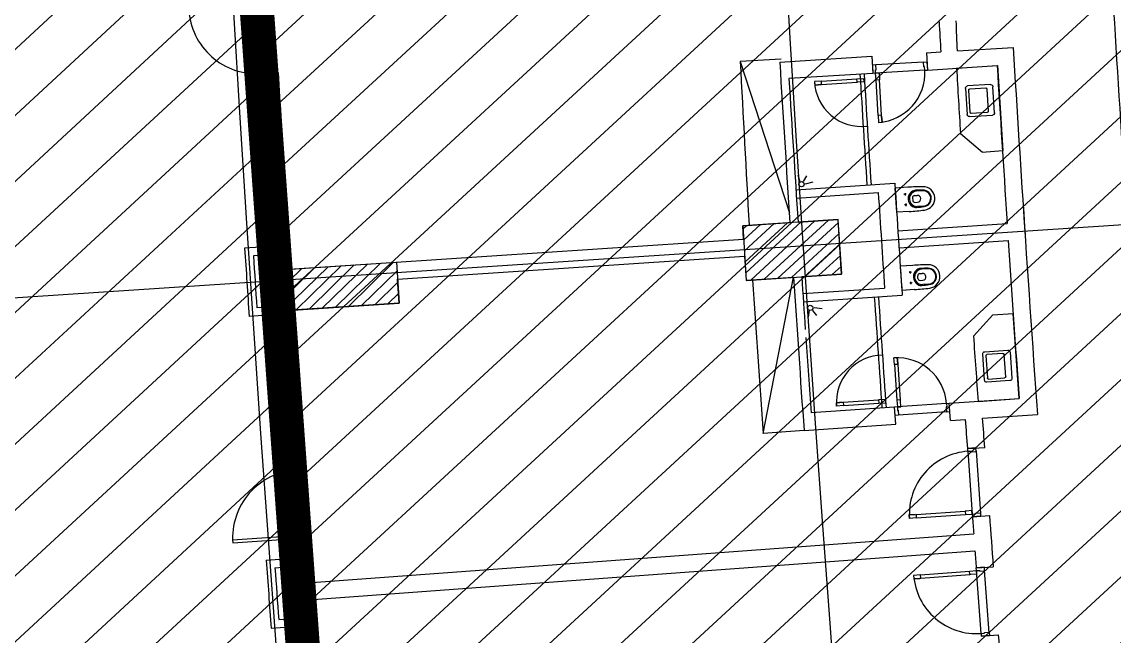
# Model space of a CAD drawing. Extents: x -678889171 to 586587, y -792238163 to 335485.
# Drawn here: x -678735730 to -678719757, y -792094952 to -792085971 of the extents above; entities that cross this region are included whole.
import ezdxf
from ezdxf.enums import TextEntityAlignment as Align

# ---------------------------------------------------------------- set-up
doc = ezdxf.new("R2010")
doc.units = 0
doc.header["$MEASUREMENT"] = 0
for name, color, linetype in [('A-FLOR-PATT', 252, 'Continuous'), ('A-SITE-PATT', 252, 'Continuous'), ('A-WALL', 252, 'Continuous')]:
    doc.layers.add(name, color=color, linetype=linetype)
for name, color, linetype, lineweight in [('BASEMENT3 LAYOUT$0$A-TABL-TEXT', 252, 'Continuous', 30), ('BASEMENT3 LAYOUT$0$HATCH3', 252, 'Continuous', 15), ('BASEMENT3 LAYOUT$0$TEXT6', 252, 'Continuous', 0)]:
    doc.layers.add(name, color=color, linetype=linetype, lineweight=lineweight)
doc.styles.add('Ground floor Towers$0$$Bas01-Rname$0$EN-SC', font='swissc.ttf')
doc.styles.add('Ground floor Towers$0$$Bas01-Rname$0$EN-SCL', font='swisscl.ttf')
doc.styles.add('Ground floor Towers$0$04-Ground Floor$0$V2-lower ground$0$LEVEL  FOR LICENSE LOWER GR$0$$LG- LEVEL$0$AR-SR', font='sarb.shx')

# ---------------------------------------------------------------- blocks, each defined once
blk = doc.blocks.new('A$C61C61320')
at = {"layer": 'BASEMENT3 LAYOUT$0$HATCH3'}
h = blk.add_hatch(dxfattribs=at)
h.set_pattern_fill('JIS_WOOD', color=256, scale=1000, style=0)
h.set_pattern_definition([(45, (-845711.5632553247, -468029.5931597503), (-499.9999991609842, 499.9999991609843), [])])
h.paths.add_polyline_path([(11086.00013759569, -61354.85490543771), (12440.74077330553, -169431.9252005816), (-18168.17453308101, -169031.9252005816), (-24087.31416799291, -98540.68329571502), (-23668.41511030192, -60233.84526748693)])
at = {"layer": 'BASEMENT3 LAYOUT$0$TEXT6'}
h = blk.add_hatch(dxfattribs=at)
h.set_pattern_fill('JIS_WOOD', color=256, scale=1000, style=0)
h.set_pattern_definition([(45, (-843775.3736575155, -469599.9160835323), (-499.9999991609842, 499.9999991609843), [])])
h.paths.add_polyline_path([(-48073.17453308101, -174366.9252005816), (-52827.70401773683, -137283.3745918828), (-21470.42890679266, -134427.2130430685), (-18376.25980977295, -161775.8762387046), (-18368.17453308101, -175467.8413407506), (-18518.17453308101, -176466.9552695606), (-18518.17453308101, -178386.9252005816), (-18368.17453308101, -183011.1167942794), (-18362.29752682254, -198446.5368052525), (-18168.17453308101, -202281.2411916029), (-18360.0892563893, -208926.9252005816), (-21225.79736915685, -208049.6763489796), (-45692.61271465314, -203035.1575495943), (-55544.17996463575, -201566.2036034855), (-64372.75623362488, -200382.3687026045), (-73244.07786642597, -199325.5838570178), (-82129.48166527948, -198394.9150768394), (-90383.39706973708, -197394.4851778569), (-93352.28011348587, -194591.9241360954), (-93352.28011348587, -177285.8004086108), (-93172.93907456682, -174906.1366184817), (-50378.17453308101, -174866.9252005816)])
at = {"layer": 'BASEMENT3 LAYOUT$0$A-TABL-TEXT', "const_width": 500}
blk.add_lwpolyline([(-18360.08925638907, -208926.9252005816), (-18360.08925638907, -208926.9252005816), (-18360.08925638907, -204246.3573498543), (-18376.25980977295, -161775.8762387046), (-21467.74319023453, -134455.7384705361)], dxfattribs=at)
blk = doc.blocks.new('2')
at = {"layer": 'BASEMENT3 LAYOUT$0$A-TABL-TEXT', "const_width": 500}
blk.add_lwpolyline([(99560.7670452043, 23270.4355040497), (99560.7670452043, 23270.4355040497), (99560.7670452043, 27951.00335477709), (99544.59649182041, 70421.48446592674), (96453.11311135883, 97741.62223409527)], dxfattribs=at)
blk = doc.blocks.new('GR')
at = {"layer": 'A-FLOR-PATT'}
for p, q in [((37073.17227562796, 93888.68983819892), (114095, 102135)), ((67986.3949769437, 98235.73161018894), (67678.62078069661, 101219.9023566652)), ((68105.7618068027, 98248.04257803883), (67797.98761055554, 101232.213324515)), ((77940.38635907548, 100970.5100541576), (78752.96258743852, 101054.8090315147)), ((75351.21514890296, 100701.902042255), (76693.50394139257, 100841.154913032)), ((76693.50394139257, 100841.154913032), (76718.7567285836, 100592.4329174946)), ((77452.79941407571, 100787.577314993), (77502.54368013733, 100792.6278589231)), ((77489.2352581659, 100923.7063511785), (77698.33944458327, 100945.3994163468)), ((77489.23525816592, 100923.7063511784), (77514.66498556972, 100673.2416203753)), ((77502.54368013733, 100792.6278589231), (77514.66498556943, 100673.2416203753)), ((75370.23363687481, 100744.0310375192), (74772.8401066164, 100688.1582718326)), ((74772.84010661652, 100688.1582718326), (75583.75778703924, 98505.15098419842)), ((76756.37968921314, 100716.8696999724), (76706.6354231515, 100711.8191560424)), ((76706.6354231515, 100711.8191560424), (76718.75672858361, 100592.4329174946)), ((76753.50159750285, 100646.2176187002), (76763.45045071519, 100647.2277274862)), ((76758.5521414329, 100596.4733526386), (76753.50159750285, 100646.2176187002)), ((77452.79941407572, 100787.577314993), (76756.37968921314, 100716.8696999724)), ((76763.45045071519, 100647.2277274862), (76756.37968921314, 100716.8696999724)), ((77474.86957272014, 100669.2011852312), (76758.5521414329, 100596.4733526386)), ((77459.87017557777, 100717.9353425069), (77452.79941407571, 100787.577314993)), ((77469.8190287901, 100718.9454512929), (77459.87017557777, 100717.9353425069)), ((77474.86957272014, 100669.2011852312), (77469.8190287901, 100718.9454512929)), ((77474.86957272014, 100669.2011852312), (77514.66498556943, 100673.2416203753)), ((77514.66498556972, 100673.2416203753), (78529.75913659867, 100780.3053382184)), ((77935.63926535755, 100717.6424983281), (78533.35003270954, 100780.6840761785)), ((78533.35003270954, 100780.6840761785), (78661.06209890282, 99540.23212158606)), ((76718.7567285836, 100592.4329174946), (75496.03806916683, 100465.5846635484)), ((75970.34042905967, 100447.7694635205), (76487.41215867114, 100502.876871701)), ((76487.41215867114, 100502.876871701, 2.521399754142012e-09), (76586.84902975029, 100513.4744501973, 2.521399754142012e-09)), ((76492.71094791926, 100453.1584361614, 2.521399754142012e-09), (76487.41215867114, 100502.876871701, 2.521399754142012e-09)), ((76586.84902975029, 100513.4744501973, 2.521399754142012e-09), (76592.1478189984, 100463.7560146577, 2.521399754142012e-09)), ((76758.5521414329, 100596.4733526386), (76718.75672858361, 100592.4329174946)), ((76758.5521414329, 100596.4733526386), (76808.29640749452, 100601.5238965687)), ((76768.65322929299, 100496.9848205154), (76758.5521414329, 100596.4733526386)), ((76818.3974953546, 100502.0353644454), (76768.65322929299, 100496.9848205154)), ((76821.17888616546, 99979.6444534746), (76768.65322929299, 100496.9848205154)), ((76808.29640749452, 100601.5238965687), (76817.08435393279, 100514.9688736214)), ((76817.08435393279, 100514.9688736214), (76818.3974953546, 100502.0353644454)), ((76870.92315222707, 99984.69499740464), (76818.3974953546, 100502.0353644454)), ((75970.34042905967, 100447.7694635205, 2.490333750045089e-09), (75870.90355798055, 100437.1718850242, 2.490333750045089e-09)), ((75870.90355798055, 100437.1718850242, 2.490333750045089e-09), (75876.20234722867, 100387.4534494846, 2.490333750045089e-09)), ((75876.20234722867, 100387.4534494846, 2.490333750045089e-09), (75975.63921830778, 100398.0510279809, 2.490333750045089e-09)), ((75876.20234722867, 100387.4534494846, 2.490333750045089e-09), (75962.71242506751, 100396.6733427764, 2.490333750045089e-09)), ((75962.71242506751, 100396.6733427764, 2.490333750045089e-09), (75876.20234722867, 100387.4534494846, 2.490333750045089e-09)), ((75975.63921830778, 100398.0510279809, 2.490333750045089e-09), (75970.34042905967, 100447.7694635205, 2.490333750045089e-09)), ((75975.6392183078, 100398.0510279809, 2.495241491609e-09), (76492.71094791926, 100453.1584361614, 2.520761747738458e-09)), ((76505.63774115955, 100454.536121366, 2.521399754142012e-09), (76492.71094791926, 100453.1584361614, 2.521399754142012e-09)), ((76592.1478189984, 100463.7560146577, 2.521399754142012e-09), (76505.63774115955, 100454.536121366, 2.521399754142012e-09)), ((67900.57900930436, 100237.4897423563), (67781.21217944543, 100225.1787745065)), ((67905.70857924181, 100187.7535632483), (67786.34174938287, 100175.4425953985)), ((67840.18454845292, 100180.9957039889), (67932.51680732971, 99285.74448001913)), ((67852.12123143877, 100182.2268007739), (67944.45349031518, 99286.97557680903)), ((67908.71739817213, 100238.3511470195), (68028.0673611483, 100250.8279134737)), ((76870.92315222707, 99984.69499740464), (76821.17888616545, 99979.6444534746)), ((76821.17888616545, 99979.6444534746), (76831.27997402554, 99880.15592135137)), ((76831.27997402554, 99880.15592135137), (76881.02424008715, 99885.20646528142)), ((76881.02424008715, 99885.20646528142), (76870.92315222707, 99984.69499740464)), ((76881.02424008715, 99885.20646528142), (76872.23629364888, 99971.76148822863)), ((76872.23629364888, 99971.76148822863), (76881.02424008715, 99885.20646528142)), ((78033.71954221273, 99768.01735135158), (78365.70965224862, 99505.64014377767)), ((78363.09800263614, 99505.33426472888), (78661.06209890296, 99540.23212158609)), ((67878.67400783482, 99280.19137136266), (67998.04083768872, 99292.50233926137)), ((67883.8035777926, 99230.45519225682), (68003.1704076465, 99242.76616015553)), ((68035.10820607883, 98291.02089786042), (67937.64637726721, 99236.00830091126)), ((68047.04488906423, 98292.25199465027), (67949.58306025263, 99237.23939770108)), ((75719.08370903644, 98960.45996699276), (75687.8113859595, 99060.21157278438)), ((75769.7006359371, 98973.58218367057), (75813.84129345097, 99056.80937846826)), ((75662.50396699496, 98845.30676438437), (77104.27122695526, 98999.61461338325)), ((75800.12549170203, 98936.62264342577), (75912.34140917283, 98971.80255253773)), ((77294.85175378996, 98949.39040877821), (77111.63664980046, 98929.95430638941)), ((77149.08616443776, 98576.93513714583), (77111.63664980046, 98929.95430638941)), ((77515.44662087843, 98906.71038595118), (77427.3925042612, 98897.85073973193)), ((75675.12685806799, 98725.97242482833), (76868.31326745148, 98853.67544139684)), ((77278.80698957396, 98847.12721239228), (77244.00228274714, 98843.43500672381)), ((77259.55853332633, 98862.6834629714), (77263.25073899479, 98827.87875614462)), ((77372.27423444719, 98798.81766285263), (77376.40950479588, 98759.83639120655)), ((77398.94209258293, 98831.81501642002), (77437.81008367115, 98835.93826956885)), ((77409.40685836328, 98733.16853307081), (77448.2748494515, 98737.29178621965)), ((77332.30126842725, 98596.37123953464), (77149.08616443776, 98576.93513714583)), ((77295.15818610575, 98692.99208215917), (77260.35347927891, 98689.2998764907)), ((77275.9097298581, 98708.54833273834), (77279.60193552656, 98673.7436259115)), ((77539.03184415199, 98684.38344774926), (77451.0787373558, 98674.57162889307)), ((76300.00177402748, 98438.37824716023), (74907.95186672476, 98289.39149118005)), ((75056.42153020974, 97500.6391912408), (75957.50413276904, 98401.7217938001)), ((75254.38571412029, 97521.82667985471), (76155.46831667967, 98422.9092824141)), ((75452.3498980308, 97543.0141684686), (76304.4268789108, 98395.09114934859)), ((75714.05227174959, 98375.66590110524), (76300.00177402748, 98438.37824716023)), ((76381.36764366017, 97642.44403764373), (76300.00177402748, 98438.37824716023)), ((76382.98924877401, 97645.65264511961), (76300.86334964637, 98429.95017391202)), ((77177.70049827421, 98308.50432667679), (78770.2702149839, 98478.95209185421)), ((67981.26540699096, 98285.46778924593), (68100.63223684486, 98297.77875714464)), ((67985.77460407058, 98235.52054136462), (68115.08569200736, 98248.888674879)), ((67986.39497694875, 98235.73161014005), (68105.7618068027, 98248.04257803883)), ((74907.95186672476, 98289.39149118005), (75594.73365182108, 98362.89560169434)), ((74907.95186672476, 98289.39149118005), (74989.31773635768, 97493.45728166448)), ((74927.99953038999, 98093.28197494178), (74907.95186672476, 98289.39149118005)), ((74913.11000758922, 98241.21114510344), (74967.68321321582, 98295.78435073004)), ((74930.20533871299, 98081.52978093058), (75165.64739712651, 98316.9718393441)), ((74947.30066983675, 97921.84841675771), (75363.61158103711, 98338.15932795807)), ((74964.39600096052, 97762.16705258485), (75561.57576494777, 98359.3468165721)), ((74981.49133208423, 97602.48568841192), (75759.53994885838, 98380.53430518607)), ((75650.31408194132, 97564.20165708248), (76320.82216928576, 98234.70974442692)), ((68327.19706292683, 97386.81869289388), (74927.99953038999, 98093.28197494178)), ((75848.27826585187, 97585.38914569639), (76337.21745966075, 98074.32833950527)), ((77204.30527613658, 98059.92398595193), (78796.87499284634, 98230.37175112935)), ((76046.24244976239, 97606.57663431027), (76353.61275003571, 97913.9469345836)), ((69896.00725823877, 97303.29578362132), (74953.71818853893, 97844.60679559023)), ((74953.71818853893, 97844.60679559023), (74991.01968847937, 97496.18684671287)), ((76244.2066336729, 97627.76412292416), (76370.0080404107, 97753.56552966195)), ((77416.31379479934, 97811.40716772137), (77233.13524576102, 97791.6295142164)), ((77233.13524576102, 97791.6295142164), (77271.24286166101, 97438.68077911394)), ((77636.98785081947, 97769.13849452326), (77548.95040509806, 97760.11469625289)), ((68041.59524176561, 97707.83715226389), (67643.86656855536, 97665.26949397907)), ((74989.31773635768, 97493.45728166448), (76381.36764366017, 97642.44403764373)), ((75798.88029918165, 97583.13495396872), (76382.98924877401, 97645.65264511961)), ((77400.45971722197, 97709.11423532627), (77365.66195460623, 97705.35714643472)), ((77384.93938035987, 97689.83680957263), (77381.18229146831, 97724.63457218837)), ((77498.22480717913, 97622.00553526377), (77494.01686762058, 97660.9790293934)), ((77520.62315938417, 97694.02604497108), (77559.48339555762, 97698.22175615121)), ((77531.2718227568, 97595.39924350019), (77570.13205893023, 97599.59495468032)), ((68054.28125169105, 97588.5095681216), (67775.87121829588, 97558.71221137341)), ((68075.9007602965, 97359.4153388883), (69870.5969182346, 97552.00396130141)), ((68241.03169681232, 96773.68947477532), (68873.0142197835, 97444.9534854935)), ((68432.00836982031, 96794.18315234453), (69063.9908986107, 97465.44716924363)), ((68622.98504282832, 96814.67682991373), (69254.96757743796, 97485.94085299376)), ((68813.96171583634, 96835.17050748294), (69445.9442562652, 97506.4345367439)), ((69004.93838884436, 96855.66418505216), (69636.92093509242, 97526.92822049404)), ((69195.91506185236, 96876.15786262134), (69827.89761391969, 97547.4219042442)), ((69870.5969182346, 97552.00396130141), (69931.58195598912, 96955.10216450552)), ((74991.01968847937, 97496.18684671287), (75679.6134073117, 97569.88488283826)), ((75328.32468661494, 95268.1618742641), (75679.57114617899, 97570.27703796243)), ((75824.11361409797, 97333.92251676912), (77017.30002348134, 97461.62553333762)), ((77454.42141069935, 97458.4584326189), (77271.24286166101, 97438.68077911394)), ((77417.09825374169, 97555.00985802802), (77382.30049112595, 97551.25276913647)), ((77401.57791687959, 97535.73243227444), (77397.82082798803, 97570.53019489012)), ((77660.98753781486, 97546.85591483868), (77573.05287696263, 97536.8801339082)), ((68140.01162217837, 96762.84902601782), (68075.9007602965, 97359.4153388883)), ((68078.93978050687, 97330.93592233125), (68109.10750447454, 97362.97875049296)), ((68096.41761523667, 97167.1467727583), (68300.08418330178, 97383.47243424313)), ((68113.89544996648, 97003.35762318532), (68491.06086212903, 97403.96611799326)), ((68131.37328469631, 96839.5684736124), (68682.03754095625, 97424.4598017434)), ((69386.89173486036, 96896.65154019058), (69883.64615909832, 97424.2822183117)), ((69931.58195598912, 96955.10216450552), (69896.00725823877, 97303.29578362132)), ((75837.03130977304, 97214.61972922932), (77278.79448243743, 97368.96529142736)), ((69577.86840786836, 96917.14521775975), (69900.4531783051, 97259.7805580251)), ((76001.19938097602, 97136.13994616945), (76118.31961418499, 97125.51501736902)), ((78343.93701331448, 96811.83691406195), (78613.22566368576, 97138.24594426356)), ((78613.22566368575, 97138.24594426356), (78911.85668827491, 97166.88113642563)), ((79048.2444878298, 95927.3530844494), (78911.85668827477, 97166.88113642563)), ((69931.58195598912, 96955.10216450552), (68140.01162217837, 96762.84902601782)), ((68391.23589167069, 96789.83258475827), (69931.58195598912, 96955.10216450552)), ((69768.84508087634, 96937.63889532896), (69917.26019751179, 97095.27889773842)), ((75927.04131689342, 97095.68540298853), (75917.5965453035, 96991.5742252109)), ((75979.28899622074, 97093.57688115646), (76040.0493160515, 97021.58141509289)), ((68138.112735315, 96833.14137829305), (67856.74974299781, 96803.02797556981)), ((68148.28465807559, 96713.54471924981), (67750.28568000533, 96670.94813107965)), ((68178.55324864667, 96430.93047950974), (68427.03507678967, 96458.4467231032)), ((68307.7629462892, 96445.23873376747), (68427.03386712175, 96458.44658914758)), ((68307.7629462946, 96445.23873371861), (68637.95933201932, 93463.46571303875)), ((68313.2662193643, 96395.54251675385), (68432.53714019679, 96408.75037213402)), ((68367.06575676735, 96401.50018442827), (68471.62794558016, 95457.27206121292)), ((68378.9928488506, 96402.8209699663), (68483.5550376634, 95458.592846751)), ((68427.03386712175, 96458.44658914758), (68757.2302528464, 93476.67356846771)), ((77194.69819932844, 96449.23391250089), (77244.39047753184, 96454.77263861387)), ((77205.77565155442, 96349.8493560941), (77194.69819932844, 96449.23391250089)), ((77255.46792975781, 96355.38808220708), (77205.77565155442, 96349.8493560941)), ((77205.77565155442, 96349.8493560941), (77263.37840312943, 95833.04966277884)), ((77244.39047753184, 96454.77263861387), (77254.02786096843, 96368.30807453996)), ((77254.02786096843, 96368.30807453996), (77244.39047753184, 96454.77263861387)), ((77244.39047753184, 96454.77263861387), (77255.46792975781, 96355.38808220708)), ((77255.46792975781, 96355.38808220708), (77313.07068133283, 95838.58838889182)), ((77096.42487740304, 95837.12242259132, 2.518945883359209e-09), (77009.92934558206, 95827.76705113956, 2.518945883359209e-09)), ((77101.80152766267, 95787.41234683213, 2.518945883359209e-09), (77096.42487740304, 95837.12242259132, 2.518945883359209e-09)), ((77313.07068133283, 95838.58838889182), (77263.37840312943, 95833.04966277884)), ((77314.51075012221, 95825.66839655893), (77313.07068133283, 95838.58838889182)), ((78029.77848404726, 95817.8537432894), (79048.24448782981, 95927.3530844494)), ((78450.66224359054, 95863.10463453541), (79048.2444878298, 95927.3530844494)), ((77234.70203279269, 95729.23412548166), (76016.27796875946, 95596.12827070375)), ((76380.59978647082, 95759.69865885266, 2.48787987926271e-09), (76480.01993798919, 95770.45195937192, 2.48787987926271e-09)), ((76380.59978647082, 95759.69865885266, 2.48787987926271e-09), (76467.0953182918, 95769.05403030441, 2.48787987926271e-09)), ((76467.0953182918, 95769.05403030441, 2.48787987926271e-09), (76380.59978647082, 95759.69865885266, 2.48787987926271e-09)), ((76385.97643673045, 95709.98858309348, 2.48787987926271e-09), (76380.59978647082, 95759.69865885266, 2.48787987926271e-09)), ((76485.39658824881, 95720.74188361273, 2.48787987926271e-09), (76385.97643673045, 95709.98858309348, 2.48787987926271e-09)), ((76480.01993798919, 95770.45195937193, 2.492787620826621e-09), (76997.00472588468, 95826.36912207205, 2.518307876956079e-09)), ((76480.01993798919, 95770.45195937192, 2.48787987926271e-09), (76485.39658824881, 95720.74188361273, 2.48787987926271e-09)), ((76485.39658824881, 95720.74188361275), (77002.3813761443, 95776.65904631287)), ((77009.92934558206, 95827.76705113956, 2.518945883359209e-09), (76997.00472588468, 95826.36912207205, 2.518945883359209e-09)), ((76997.00472588468, 95826.36912207205, 2.518945883359209e-09), (77002.3813761443, 95776.65904631287, 2.518945883359209e-09)), ((77002.3813761443, 95776.65904631287, 2.518945883359209e-09), (77101.80152766267, 95787.41234683213, 2.518945883359209e-09)), ((77274.45585535541, 95733.66510637203), (77234.70203279269, 95729.23412548166)), ((77262.39573742694, 95480.7720699306), (77234.70203279269, 95729.23412548166)), ((77247.99497546384, 95609.9726577936), (77234.70203279269, 95729.23412548166)), ((77263.37840312943, 95833.04966277884), (77274.4558553554, 95733.66510637203)), ((77990.02466148425, 95813.422762399), (77274.4558553554, 95733.66510637203)), ((77274.4558553554, 95733.66510637203), (77324.14813355879, 95739.20383248503)), ((77274.45585535541, 95733.66510637203), (77279.99458146839, 95683.97282816864)), ((77279.99458146839, 95683.97282816864), (77289.93303710908, 95685.08057339124)), ((77289.93303710908, 95685.08057339124), (77297.68725366723, 95615.51138390659)), ((77993.37914851472, 95693.05354948835), (77297.68725366723, 95615.51138390659)), ((77324.14813355879, 95739.20383248503), (77314.51075012221, 95825.66839655893)), ((77995.56338759723, 95763.73048419559), (77985.62493195655, 95762.622738973)), ((77985.62493195655, 95762.622738973), (77993.37914851471, 95693.05354948834)), ((77990.02466148425, 95813.422762399), (78029.77848404697, 95817.85374328938)), ((77990.02466148425, 95813.422762399), (77995.56338759723, 95763.73048419559)), ((77993.37914851471, 95693.05354948834), (78043.0714267181, 95698.59227560133)), ((78057.66623181623, 95567.65077380967), (78029.77848404726, 95817.8537432894)), ((78043.0714267181, 95698.59227560133), (78029.77848404697, 95817.85374328938)), ((78525.3816645251, 95618.74598086768), (79324.41340034174, 95706.0355786281)), ((77297.68725366723, 95615.51138390659), (77247.99497546384, 95609.9726577936)), ((78057.66623181623, 95567.65077380961), (78276.85308031544, 95591.59566984096)), ((68417.82840779064, 95451.31439349578), (68537.09932862312, 95464.52224887596)), ((68423.33168086575, 95401.61817648221), (68542.60260169824, 95414.82603186238)), ((68576.19013439599, 94513.04393797084), (68477.1312186755, 95407.57584420165)), ((68588.11722647866, 94514.36472351367), (68489.05831075882, 95408.89662973967)), ((75924.63174637756, 95334.62908781515), (77262.39573742695, 95480.7720699306)), ((75924.63240573923, 95334.6291598466), (75328.3246866148, 95268.1618742641)), ((78327.06241425374, 95168.01357467673), (78575.56596950434, 95195.33614709179)), ((78446.3440285511, 95181.12450843741), (78327.0634714286, 95168.00396376448)), ((78331.43698631959, 95128.24377805696), (78327.0634714286, 95168.00396376448)), ((78331.43698631959, 95128.24377805696), (78381.137218454, 95133.71067167068)), ((78331.43698631959, 95128.24377805696), (78432.02782881216, 94213.75950678375)), ((78381.137218454, 95133.71067167068), (78382.23059717675, 95123.7706252438)), ((78382.23059717675, 95123.7706252438), (78451.81092216483, 95131.42427630299)), ((78451.81092216483, 95131.42427630299), (78446.3440285511, 95181.12450843741)), ((78450.71754344215, 95141.36432272989), (78551.30838593472, 94226.88005145668)), ((68641.66151784254, 94520.29412570564), (68522.39059701546, 94507.08627027663)), ((68647.16479093795, 94470.59790869431), (68527.89387011089, 94457.3900532653)), ((77611.47712819405, 94173.80268365305), (78327.16047092961, 94252.52595169071)), ((78340.08253128456, 94253.94734403027), (78327.16047092961, 94252.52595169071)), ((78327.16047092961, 94252.52595169071), (78332.62736454334, 94202.82571955629)), ((78426.56093519843, 94263.45973891816), (78340.08253128456, 94253.94734403027)), ((78432.02782881216, 94213.75950678375), (78426.56093519843, 94263.45973891816)), ((77512.07666392523, 94162.86889642559), (77611.47712819405, 94173.80268365303)), ((77512.07666392523, 94162.86889642559), (77598.5550678391, 94172.38129131346)), ((77598.5550678391, 94172.38129131346), (77512.07666392523, 94162.86889642559)), ((77517.54355753896, 94113.16866429117), (77512.07666392523, 94162.86889642559)), ((77616.94402180778, 94124.10245151863), (77517.54355753896, 94113.16866429117)), ((77611.47712819405, 94173.80268365303), (77616.94402180778, 94124.10245151863)), ((77616.94402180778, 94124.10245151863), (78332.62736454334, 94202.82571955629)), ((78332.62736454334, 94202.82571955629), (78432.02782881216, 94213.75950678375)), ((78432.02782881216, 94213.75950678375), (78481.72806094657, 94219.22640039749)), ((78432.02782881216, 94213.75950678375), (78436.40134370314, 94173.99932107622)), ((78436.40134370235, 94173.99932107612), (78684.90522097611, 94201.33408796377)), ((78555.68190082564, 94187.11986574915), (78436.40134370314, 94173.99932107622)), ((78480.63468222383, 94229.16644682437), (78550.21500721191, 94236.82009788357)), ((78481.72806094657, 94219.22640039749), (78480.63468222383, 94229.16644682437)), ((78550.21500721191, 94236.82009788357), (78555.68190082564, 94187.11986574915)), ((68824.65701570315, 92822.30133516746), (78464.81245457957, 93925.6189494007)), ((68853.08398847119, 92573.9227788884), (78493.23942734755, 93677.24039312228)), ((68633.51002545716, 93503.2174888674), (67639.72460522199, 93391.90463500879)), ((67644.17711936976, 93352.15321845836), (68637.9625396049, 93463.46607231701)), ((68508.74721399893, 93449.15719080299), (68757.22904214193, 93476.67343439645)), ((68752.64284285618, 93517.67245993357), (68633.37192202905, 93504.4646045046)), ((68637.9625396049, 93463.46607231701), (68633.51002545716, 93503.2174888674)), ((68757.2302528464, 93476.67356846771), (68637.95933201932, 93463.46571303872)), ((78521.67773511914, 93428.86313413657), (78770.05629217906, 93457.29010699395)), ((78640.9374520014, 93442.69510070667), (78521.73644158313, 93428.87051697943)), ((78646.69769522108, 93393.02801303234), (78640.9374520014, 93442.69510070667)), ((67639.72460522199, 93391.90463500879), (67644.17711936976, 93352.15321845836)), ((77711.80439830005, 93294.6688580371), (77612.47022295142, 93283.14837159772)), ((77612.47022295142, 93283.14837159772), (77618.23046617111, 93233.48128392341)), ((77711.80439830005, 93294.6688580371), (78427.01046081024, 93377.6163604006)), ((77717.56464151974, 93245.00177036278), (77711.80439830005, 93294.6688580371)), ((77717.56464151974, 93245.00177036278), (78432.77070402993, 93327.94927272628)), ((78427.01046081024, 93377.6163604006), (78526.34463615887, 93389.13684683997)), ((78432.77070402993, 93327.94927272628), (78427.01046081024, 93377.6163604006)), ((78445.68414682525, 93329.44693596341), (78432.77070402993, 93327.94927272628)), ((78532.10487937856, 93339.46975916566), (78445.68414682525, 93329.44693596341)), ((78526.34463615887, 93389.13684683997), (78521.73644158313, 93428.87051697943)), ((78526.34463615887, 93389.13684683997), (78576.0117238332, 93394.89709005966)), ((78526.34463615887, 93389.13684683997), (78532.10487937856, 93339.46975916566)), ((78632.33311140112, 92475.26243363251), (78526.34463615887, 93389.13684683997)), ((78576.0117238332, 93394.89709005966), (78577.16377247713, 93384.9636725248)), ((78577.16377247713, 93384.9636725248), (78646.69769522108, 93393.02801303234)), ((78751.53412181947, 92489.08701735977), (78645.54564657721, 93402.96143056723)), ((68143.31119966286, 93121.76922062469), (68540.71701765584, 93167.25239169707)), ((77618.23046617111, 93233.48128392341), (77717.56464151974, 93245.00177036278)), ((77618.23046617111, 93233.48128392341), (77704.65119872442, 93243.50410712567)), ((77704.65119872442, 93243.50410712567), (77618.23046617111, 93233.48128392341)), ((68276.09371477878, 93016.18283083478), (68554.27774955262, 93048.02104625678)), ((78680.84815043151, 92490.95609438706), (78750.38207317545, 92499.02043489463)), ((78682.00019907544, 92481.0226768522), (78680.84815043151, 92490.95609438706)), ((78750.38207317545, 92499.02043489463), (78756.14231639514, 92449.35334722031)), ((78632.33311140112, 92475.26243363251), (78682.00019907544, 92481.0226768522)), ((78632.33311140112, 92475.26243363251), (78636.94130597687, 92435.52876349306)), ((78635.57824808173, 92435.37095463232), (78883.95681617782, 92463.79792875281)), ((78756.14231639514, 92449.35334722031), (78636.94130597687, 92435.52876349306)), ((68257.01909073489, 92128.25499550864), (68654.42490872776, 92173.73816658098)), ((68362.51171199372, 92261.11201974662), (68640.69574676745, 92292.95023516862))]:
    blk.add_line(p, q, dxfattribs=at)
at = {"layer": 'A-FLOR-PATT', "extrusion": (4.314397820602999e-17, 1.954933070476059e-18, -1)}
for p, q in [((78444.76909221936, 100498.0184747891), (78111.19692935114, 100464.2206855211)), ((78081.21949199116, 100427.4836903074), (78119.52365316154, 100049.4352390568)), ((78161.18345910503, 100081.7392911981), (78128.51226281252, 100404.1923819709)), ((78143.50098149263, 100422.5608795775), (78377.00149550039, 100446.2193320652)), ((78395.3699931071, 100431.2306133853), (78428.0411893996, 100108.7775226125)), ((78519.8102486034, 100089.9925861784), (78481.50608743302, 100468.0410374289)), ((78156.2606483752, 100019.4578016967), (78489.83281124342, 100053.2555909647)), ((78413.0524707195, 100090.4090250058), (78179.55195671174, 100066.7505725181))]:
    blk.add_line(p, q, dxfattribs=at)
at = {"layer": 'A-FLOR-PATT', "extrusion": (4.258808860121848e-17, 7.174909619444407e-18, -1)}
for p, q in [((78531.87091164617, 96177.4148133262), (78489.70009267435, 96555.05149359326)), ((78519.30002161209, 96592.09333176166), (78852.50885714195, 96629.30287791323)), ((78537.22873292421, 96532.24536345294), (78573.1979608708, 96210.14348910702)), ((78785.27488226409, 96576.81296484312), (78552.02869739314, 96550.76628253679)), ((78839.76502929471, 96239.91112602851), (78803.79580134805, 96562.0130003742)), ((78889.55069531011, 96599.70294897514), (78931.72151428199, 96222.06626870832)), ((78902.1215853442, 96185.02443053992), (78568.91274981434, 96147.81488438835)), ((78591.71887995495, 96195.34352463833), (78824.96506482584, 96221.39020694466))]:
    blk.add_line(p, q, dxfattribs=at)
at = {"layer": 'A-FLOR-PATT'}
for centre, radius in [((75742.33192203363, 98930.7184786339), 38.24641586430788), ((77261.40463616056, 98845.28110955804), 7.5), ((77277.75583269233, 98691.14597932492), 7.5), ((77383.06083591409, 97707.2356908805), 7.5), ((77399.69937243381, 97553.13131358224), 7.5), ((75943.46589158868, 97129.67464957394), 38.24641586430788)]:
    blk.add_circle(centre, radius, dxfattribs=at)
for centre, radius, start, end in [((687279.656740699, 163488.6097753342), 632022.5456272444, 169.8809308091749, 188.016783999427), ((687279.656740699, 163488.6097753342), 623072.5456272444, 169.8809308091749, 188.016783999427), ((687377.2148750997, 163494.3993246956), 622619.9563395467, 169.8833632136182, 188.0029312343603), ((687457.6315433225, 163499.1463224945), 615150.2507543761, 171.0710527946992, 188.0887984813754), ((687457.6315433225, 163499.1463224945), 623050.2507543761, 176.9927649658002, 187.7792686703147), ((687457.6315433225, 163499.1463224945), 622900.2507543761, 185.2700056164194, 187.7802067154088), ((687457.6315433226, 163499.1463224945), 610400.2408953042, 185.8157754630616, 186.3509159377771), ((4377489.76343586, 523819.800606207), 4320535.736342266, 185.6109975934399, 185.6168428083884), ((15408.53624143038, 96084.23244471414), 62722.46796812271, 4.468048656239731, 4.867891977670538), ((67678.62398527874, 101219.9026831073), 999.9999999999949, 185.8165022041361, 275.8165022041362), ((687484.1586001498, 163250.0489956989), 611900.2507543761, 185.8337766668814, 186.0904455873519), ((688065.2803797874, 158047.9088898657), 615968.9588665845, 185.3431914221661, 185.5664033490454), ((687532.6025135329, 163255.1153353201), 615368.9588604309, 185.8342824617637, 186.0532399424486), ((76758.5521414329, 100596.4733526386), 719.9999999997033, 275.7973843225116, 5.79738432251158), ((687664.7954913881, 161516.0621511766), 612750.250754376, 185.694018295242, 185.7836251859182), ((687484.1586001498, 163250.0489956989), 612150.2507543761, 185.8572130334608, 186.0670294219439), ((687532.6025196548, 163255.1153359436), 614208.9588665845, 185.8575467530033, 186.0090618575771), ((687532.6025196548, 163255.1153359436), 614148.9588665845, 185.8575467530033, 186.0090521004608), ((687532.6025196548, 163255.1153359436), 615248.9588665845, 185.8575467530033, 186.0532290797454), ((76555.42956170817, 100496.3558153247, -3.473483678028888e-08), 687.0797532929839, 184.941488800275, 278.8005223193566), ((687457.6315130829, 163499.1463192608), 622770.2507239641, 185.8301420348356, 186.0141576792381), ((687504.7592778164, 163504.0677602189), 622697.634678257, 185.8301254783565, 186.095082947907), ((687457.6315433226, 163499.1463224945), 613751.9157120212, 186.032384056032, 186.1854835477823), ((77716.81811590187, 94971.70962856835), 4000.000000000555, 92.84733254648367, 96.05548992411819), ((77438.63166758534, 98786.14711483118), 130, 129.7735868181704, 242.3373930298226), ((77438.63166758534, 98786.14711483118), 112.2676204798005, 95.74553138640579, 276.365448462142), ((77419.4390039338, 98809.20447074981), 100, 94.4311678864253, 129.7735868181704), ((77716.81811590039, 94971.70962856882), 3949, 92.8473325432848, 94.4311678864253), ((77526.63785484747, 98795.48312059288), 111.7888557810301, 276.365448462142, 95.74553138640579), ((77526.63785484749, 98795.48312059286), 171.4999999999928, 279.2636473017332, 92.84733254646163), ((77526.63785484747, 98795.48312059288), 120.5, 279.2636473045782, 92.8473325432848), ((687457.6315433226, 163499.1463224945), 614001.9157120212, 186.0436130702922, 186.1742545335221), ((77402.10684029876, 98801.98241056845), 30, 96.05548992398454, 186.0554899239846), ((77406.24211064744, 98763.00113892244), 30, 186.0554899239846, 276.0554899239846), ((77443.04246656132, 98786.61502789428), 49.59999999999997, 276.0554899239846, 96.05548992398454), ((687457.6315433225, 163499.1463224945), 611900.2507543761, 186.0669040319915, 186.3609218508248), ((76910.334906317, 102574.0520197447), 4000.000000000597, 276.0554899240942, 279.2636473017287), ((77424.70374425639, 98759.57621059849), 100, 242.3373930298226, 277.6798119678348), ((76910.33490631683, 102574.052019744), 3949, 277.6798119678348, 279.2636473045782), ((687457.6315433225, 163499.1463224945), 612150.2507543761, 186.0903201969871, 186.0972341048474), ((687457.6315433226, 163499.1463224945), 622900.2507543761, 186.0141343239701, 186.0629426615949), ((687457.6315433225, 163499.1463224945), 612150.2507543761, 186.1206334989669, 186.3374707837291), ((77845.69538240523, 93834.52001163687), 4000.000000000602, 92.95415443933283, 96.1623118169673), ((77560.39780830752, 97648.43221970461), 112.2676204798005, 95.85235327873846, 276.4722703549353), ((77541.16219004727, 97671.45375288869), 100, 94.53798977328914, 129.8804087113851), ((77845.69538240497, 93834.52001163743), 3949, 92.95415443641268, 94.53798977328914), ((77648.38643663588, 97657.93228733039), 111.7888557810301, 276.4722703549353, 95.85235327873846), ((77648.3864366359, 97657.93228733042), 171.5000000000037, 279.3704691945973, 92.95415443933405), ((77648.38643663588, 97657.93228733039), 120.5, 279.3704691978225, 92.95415443641268), ((687457.6315433226, 163499.1463224945), 623300.2507543761, 186.0629716617563, 186.1548954276153), ((77560.39780830752, 97648.43221970461), 130, 129.8804087113851, 242.4442149227723), ((77523.84352129122, 97664.1993913004), 30, 96.16231181690029, 186.1623118169003), ((77528.05146084975, 97625.22589717082), 30, 186.1623118169003, 276.1623118169003), ((77564.80772724393, 97648.90835541574), 49.59999999999997, 276.1623118169003, 96.16231181690029), ((687457.6315433226, 163499.1463224945), 623180.2507543761, 186.0739962416461, 186.1438713621681), ((687457.6315433226, 163499.1463224945), 622900.2507543761, 186.0739805368553, 186.1438870669589), ((687506.0559645896, 163504.3957572662), 615968.9588665845, 186.1508018227869, 186.3602055259771), ((687506.0559584736, 163504.3957565865), 615368.9588604309, 186.1508385865667, 186.3602055259771), ((687506.0559645896, 163504.3957572662), 615248.9588665845, 186.1508018227869, 186.2231473378242), ((77025.03982309482, 101435.3455887037), 4000.000000000671, 276.1623118169473, 279.3704691945818), ((77546.51944778395, 97621.8353945336), 100, 242.4442149227723, 277.7866338540104), ((77025.03982309371, 101435.3455887028), 3949, 277.7866338540104, 279.3704691978225), ((687506.0559645896, 163504.3957572662), 614208.9588665845, 186.1854302322585, 186.3369484542797), ((687506.0559645896, 163504.3957572662), 614148.9588665845, 186.1854375592306, 186.3369484542797), ((687306.7378850996, 164835.1928584803), 612750.250754376, 186.3737244344887, 186.4633313250327), ((687457.6315433226, 163499.1463224945), 622900.2507543761, 186.1549249422193, 186.1810691261363), ((687457.6315433226, 163499.1463224945), 622650.2507543761, 186.1503424466385, 186.1810137283403), ((687506.0559645896, 163504.3957572662), 615248.9588665845, 186.2343166133198, 186.3369484542797), ((77067.46411059223, 95797.4707970548, -3.473729065107084e-08), 687.0797532929839, 93.45598985157548, 187.3150233703165), ((77274.4558553554, 95733.66510637203), 719.9999999997044, 6.359965296877327, 96.35996529687732), ((37662.99761939741, 90562.66257763127), 40924.02012811375, 6.461420591729743, 7.058612216740745), ((37767.14150913458, 90573.2298878073), 41069.34834167468, 6.461983422376259, 7.056819036966274), ((78432.02782881216, 94213.75950678375), 919.9999999997037, 96.27714822542477, 186.2771482254248), ((68637.9625331672, 93463.4660715959), 999.9999999999949, 96.3910013576942, 186.3910013586156), ((4370995.684464066, 585054.6873785681), 4320535.736342266, 186.523787134468, 186.527102449893), ((4414058.04671377, 589980.1461283271), 4363628.869008598, 186.5238144587861, 186.5336477531574), ((4414058.04671377, 589980.1461283271), 4363878.869008598, 186.5303651049855, 186.5336474929541), ((687457.6315433226, 163499.1463224945), 622900.2507543761, 186.4570162050751, 186.4831603889921), ((687457.6315433226, 163499.1463224945), 622650.2507543761, 186.4570716028711, 186.5176014006047), ((78526.34463615887, 93389.13684683997), 919.9999999997044, 186.6154414504016, 276.6154414504016), ((687457.6315433226, 163499.1463224945), 623300.2507543761, 186.4831421752867, 186.5750654267031), ((687457.6315433226, 163499.1463224945), 623180.2507543761, 186.4941662407338, 186.564041361256), ((687457.6315433226, 163499.1463224945), 622900.2507543761, 186.4941505359432, 186.5640570660467), ((687457.6315433226, 163499.1463224945), 622650.2507543761, 186.5406062013851, 186.6011824640464), ((4414058.04671377, 589980.1461283271), 4363628.869008598, 186.5467780589379, 186.5512668968942), ((687457.6315433226, 163499.1463224945), 622900.2507543761, 186.5750949413071, 186.6012378618424)]:
    blk.add_arc(centre, radius, start, end, dxfattribs=at)
at = {"layer": 'A-FLOR-PATT', "extrusion": (4.314397820602999e-17, 1.954933070476059e-18, -1)}
for centre, radius, start, end in [((-78448.1488711462, 100464.6612585022), 33.52800000000002, 84.21449125802937, 174.2144912547113), ((-78114.57670827798, 100430.8634692342), 33.52800000000002, 354.2144912547113, 84.21449125802937), ((-78145.190870956, 100405.8822714343), 16.76400000000001, 354.2144912547113, 84.21449125802937), ((-78378.69138496375, 100429.540723922), 16.76400000000001, 84.21449125802937, 174.2144912547113), ((-78152.88086944836, 100052.8150179837), 33.52800000000002, 264.2144912580293, 354.2144912547113), ((-78177.86206724838, 100083.4291806614), 16.76400000000001, 264.2144912580293, 354.2144912547113), ((-78411.36258125614, 100107.087633149), 16.76400000000001, 174.2144912547113, 264.2144912580293), ((-78486.45303231658, 100086.6128072516), 33.52800000000002, 174.2144912547113, 264.2144912580293)]:
    blk.add_arc(centre, radius, start, end, dxfattribs=at)
at = {"layer": 'A-FLOR-PATT', "extrusion": (4.258808860121848e-17, 7.174909619444407e-18, -1)}
for centre, radius, start, end in [((-78523.02097622724, 96558.77244820842), 33.52800000000002, 353.6281591232571, 83.62815912031282), ((-78553.88917470071, 96534.10584076052), 16.76400000000001, 353.6281591232571, 83.62815912031282), ((-78787.13535957166, 96560.15252306662), 16.76400000000001, 83.62815912031282, 173.6281591232571), ((-78856.2298117571, 96595.98199435999), 33.52800000000002, 83.62815912031282, 173.6281591232571), ((-78565.19179519912, 96181.1357679416), 33.52800000000002, 263.6281591203128, 353.6281591232571), ((-78589.85840264737, 96212.0039664146), 16.76400000000001, 263.6281591203128, 353.6281591232571), ((-78823.10458751826, 96238.05064872093), 16.76400000000001, 173.6281591232571, 263.6281591203128), ((-78898.40063072898, 96218.34531409317), 33.52800000000002, 173.6281591232571, 263.6281591203128)]:
    blk.add_arc(centre, radius, start, end, dxfattribs=at)
at = {"layer": 'A-FLOR-PATT', "style": 'Ground floor Towers$0$04-Ground Floor$0$V2-lower ground$0$LEVEL  FOR LICENSE LOWER GR$0$$LG- LEVEL$0$AR-SR', "flags": 12}
for tag, p in [('L', (30296.07288644527, 72859.53473235783)), ('P', (30237.50458115668, 72203.99769414036))]:
    blk.add_attdef(tag, text='', height=500, dxfattribs=at).set_placement(p, align=Align.RIGHT)
at = {"layer": 'A-FLOR-PATT'}
for tag, p, height, style in [('N', (85492.25876324323, 56633.4995742733), 250, 'Ground floor Towers$0$$Bas01-Rname$0$EN-SC'), ('N', (89389.48149106537, 56633.4995742733), 250, 'Ground floor Towers$0$$Bas01-Rname$0$EN-SC'), ('N', (94597.61363499537, 56633.4995742733), 250, 'Ground floor Towers$0$$Bas01-Rname$0$EN-SC'), ('AN', (85922.66280553787, 56313.08159666645), 200, 'Ground floor Towers$0$$Bas01-Rname$0$EN-SCL'), ('AN', (89819.88553336001, 56313.08159666645), 200, 'Ground floor Towers$0$$Bas01-Rname$0$EN-SCL'), ('AN', (95028.01767729002, 56313.08159666645), 200, 'Ground floor Towers$0$$Bas01-Rname$0$EN-SCL'), ('SN', (85299.47460008037, 56025.08594095582), 200, 'Ground floor Towers$0$$Bas01-Rname$0$EN-SCL'), ('SN', (89196.69732790251, 56025.08594095582), 200, 'Ground floor Towers$0$$Bas01-Rname$0$EN-SCL'), ('SN', (94404.82947183252, 56025.08594095582), 200, 'Ground floor Towers$0$$Bas01-Rname$0$EN-SCL'), ('F', (85927.04975899268, 56008.67972904726), 200, 'Ground floor Towers$0$$Bas01-Rname$0$EN-SCL'), ('F', (89824.27248681482, 56008.67972904726), 200, 'Ground floor Towers$0$$Bas01-Rname$0$EN-SCL'), ('F', (95032.40463074483, 56008.67972904726), 200, 'Ground floor Towers$0$$Bas01-Rname$0$EN-SCL')]:
    blk.add_attdef(tag, p, '', height=height, dxfattribs=dict(at, style=style))
at = {"layer": 'A-FLOR-PATT', "style": 'Ground floor Towers$0$$Bas01-Rname$0$EN-SCL', "width": 0.8}
for p in [(85305.16036184286, 56295.1433535593), (89202.383089665, 56295.1433535593), (94410.51523359501, 56295.1433535593)]:
    blk.add_attdef('FN', p, '', height=250, dxfattribs=at)

msp = doc.modelspace()

# ---------------------------------------------------------------- block references
at = {"layer": 'A-SITE-PATT', "rotation": 357.6731745000001}
for name, p in [('2', (-678833487.1858103, -792167746.3685482, -212772)), ('A$C61C61320', (-678706236.4347705, -791940527.995869, -212772))]:
    msp.add_blockref(name, p, dxfattribs=at)

# ---------------------------------------------------------------- next in the draw order: block references
at = {"layer": 'A-WALL', "rotation": 357.6731745000001}
msp.add_blockref('GR', (-678804025.0995113, -792184118.4910543, -212772), dxfattribs=at)

doc.saveas('drawing.dxf')
